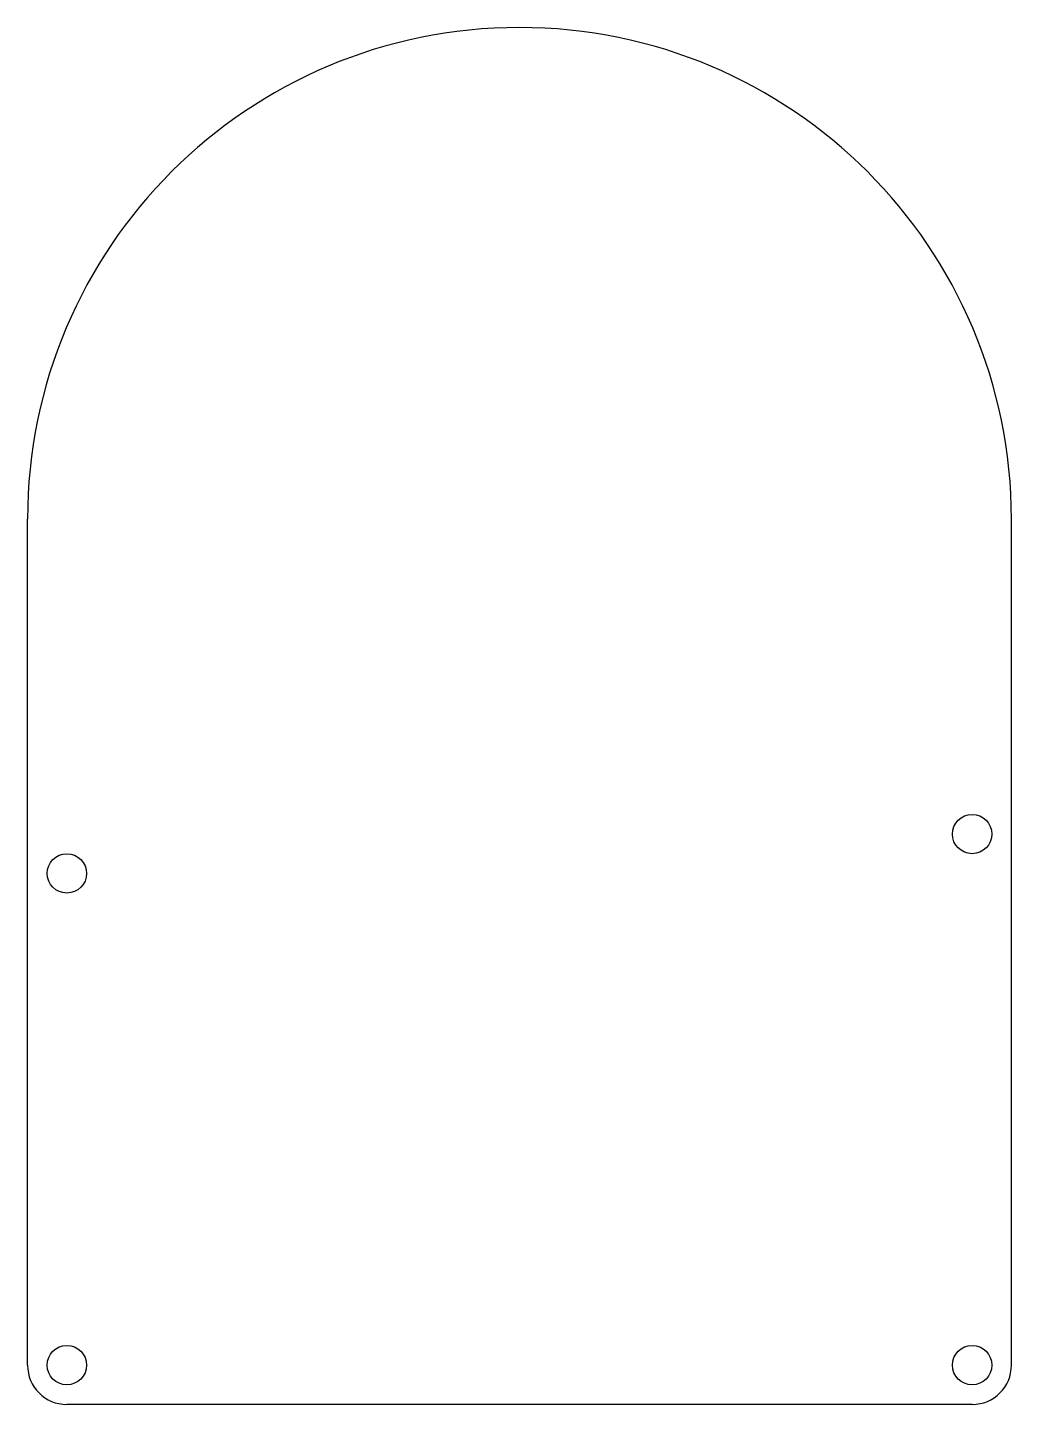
# Model space of a CAD drawing. Extents: x -50 to 50, y -70 to 70.
import ezdxf

# ---------------------------------------------------------------- set-up
doc = ezdxf.new("R2010")
doc.units = 0
doc.layers.add('VISIBLE', color=7, linetype='CONTINUOUS')

msp = doc.modelspace()

# ---------------------------------------------------------------- linework, layer by layer
at = {"layer": 'VISIBLE'}
for p, q in [((-50, -66), (-50, 20)), ((50, -66), (50, 20)), ((46, -70), (-46, -70))]:
    msp.add_line(p, q, dxfattribs=at)
for centre in [(46, -12), (-46, -16), (-46, -66), (46, -66)]:
    msp.add_circle(centre, 2, dxfattribs=at)
for centre, radius, start, end in [((0, 20), 50, 0, 180), ((-46, -66), 4, 180, 270), ((46, -66), 4, 270, 0)]:
    msp.add_arc(centre, radius, start, end, dxfattribs=at)

doc.saveas('drawing.dxf')
